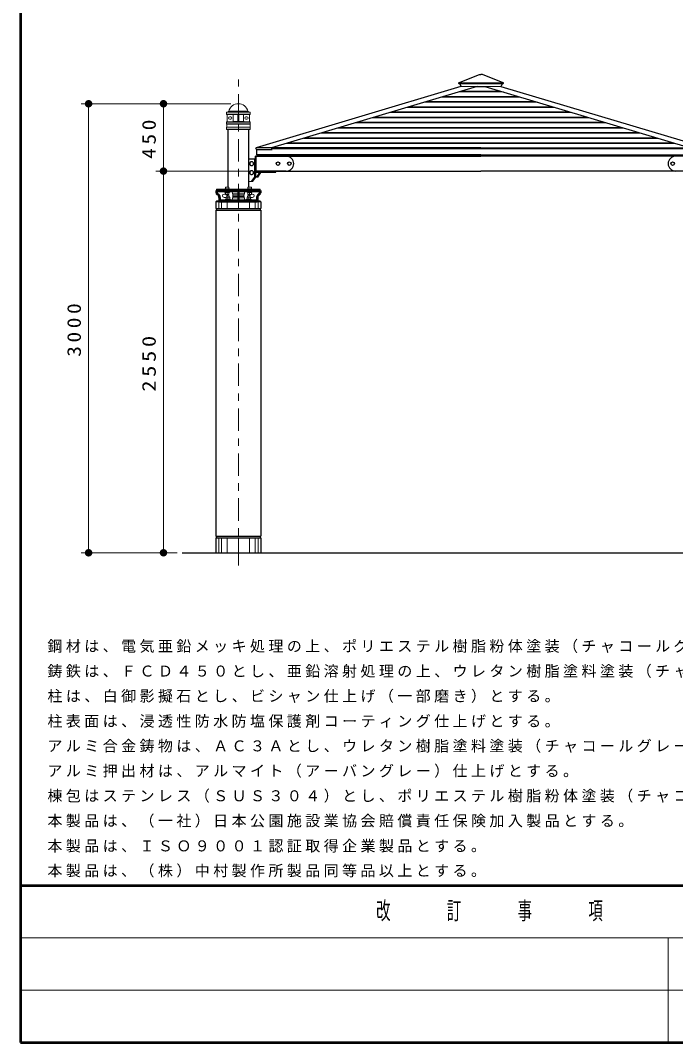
# Model space of a CAD drawing. Units: millimetres on the paper, scale 1:50. Extents: x -365 to 10, y -38 to 257.
# Drawn here: x -365 to -277.5, y 0 to 136.6 of the extents above; entities that cross this region are included whole.
import ezdxf

# ---------------------------------------------------------------- set-up
doc = ezdxf.new("R2010")
doc.units = ezdxf.units.MM
doc.linetypes.add('USER2', pattern=[6, 3, -1, 1, -1])
doc.layers.add('LY_1', color=7, linetype='Continuous', lineweight=13)
doc.layers.add('LY_2', color=7, linetype='Continuous', lineweight=13)
doc.styles.add('ＭＳ ゴシック', font='')
doc.styles.get('ＭＳ ゴシック').set_extended_font_data('MS Gothic')

# ---------------------------------------------------------------- blocks, each defined once
blk = doc.blocks.new('filled_dot')
at = {"color": 0, "linetype": 'Continuous', "lineweight": -2, "const_width": 1.25}
blk.add_lwpolyline([(-0.625, 0, 1), (0.625, 0, 1)], format="xyb", close=True, dxfattribs=at)

msp = doc.modelspace()

# ---------------------------------------------------------------- linework, layer by layer
at = {"layer": 'LY_1', "linetype": 'USER2'}
msp.add_line((-335.897, 63.736), (-335.897, 128.673), dxfattribs=at)
at = {"layer": 'LY_1', "color": 2, "lineweight": 25}
for p, q in [((-306.478, 128.241), (-303.695, 129.348)), ((-303.695, 129.348), (-303.497, 129.348)), ((-303.298, 129.348), (-303.497, 129.348)), ((-300.515, 128.241), (-303.298, 129.348)), ((-306.489, 128.215), (-306.46, 128.141)), ((-306.326, 128.128), (-306.19, 127.788)), ((-300.668, 128.128), (-300.803, 127.788)), ((-300.504, 128.215), (-300.534, 128.141)), ((-333.497, 118.049), (-334.499, 118.049))]:
    msp.add_line(p, q, dxfattribs=at)
at = {"layer": 'LY_1', "color": 131, "lineweight": 25}
for p, q in [((-306.168, 127.775), (-333.521, 119.569)), ((-304.002, 127.775), (-331.458, 119.538)), ((-302.991, 127.775), (-275.536, 119.538)), ((-300.826, 127.775), (-273.473, 119.569)), ((-333.482, 119.33), (-333.542, 119.529)), ((-333.482, 119.33), (-331.395, 119.33)), ((-331.395, 119.33), (-331.458, 119.538)), ((-333.497, 116.529), (-333.497, 118.369)), ((-333.497, 116.449), (-333.497, 118.049)), ((-333.417, 118.449), (-303.497, 118.449)), ((-303.497, 118.513), (-333.397, 118.513)), ((-333.397, 118.449), (-333.397, 118.513)), ((-332.517, 118.449), (-333.397, 118.449)), ((-333.317, 118.449), (-332.477, 118.449)), ((-332.461, 118.618), (-332.461, 118.569)), ((-303.497, 118.513), (-273.597, 118.513)), ((-273.577, 118.449), (-303.497, 118.449)), ((-332.882, 116.449), (-333.497, 116.449)), ((-333.417, 116.449), (-303.497, 116.449)), ((-273.577, 116.449), (-303.497, 116.449))]:
    msp.add_line(p, q, dxfattribs=at)
at = {"layer": 'LY_1', "color": 2}
for p, q in [((-306.487, 128.234), (-303.497, 128.234)), ((-306.441, 128.128), (-303.497, 128.128)), ((-306.171, 127.775), (-303.497, 127.775)), ((-300.506, 128.234), (-303.497, 128.234)), ((-300.552, 128.128), (-303.497, 128.128)), ((-300.822, 127.775), (-303.497, 127.775))]:
    msp.add_line(p, q, dxfattribs=at)
at = {"layer": 'LY_1', "color": 12}
for p, q in [((-306.485, 127.03), (-303.497, 127.03)), ((-306.171, 127.124), (-303.497, 127.124)), ((-304.187, 127.72), (-303.497, 127.72)), ((-302.807, 127.72), (-303.497, 127.72)), ((-300.822, 127.124), (-303.497, 127.124)), ((-300.508, 127.03), (-303.497, 127.03)), ((-310.769, 125.745), (-303.497, 125.745)), ((-308.784, 126.34), (-303.497, 126.34)), ((-308.47, 126.435), (-303.497, 126.435)), ((-298.524, 126.435), (-303.497, 126.435)), ((-298.209, 126.34), (-303.497, 126.34)), ((-296.225, 125.745), (-303.497, 125.745)), ((-315.366, 124.366), (-303.497, 124.366)), ((-313.382, 124.961), (-303.497, 124.961)), ((-313.067, 125.055), (-303.497, 125.055)), ((-311.083, 125.651), (-303.497, 125.651)), ((-295.911, 125.651), (-303.497, 125.651)), ((-293.926, 125.055), (-303.497, 125.055)), ((-293.612, 124.961), (-303.497, 124.961)), ((-291.627, 124.366), (-303.497, 124.366)), ((-319.964, 122.987), (-303.497, 122.987)), ((-317.979, 123.582), (-303.497, 123.582)), ((-317.665, 123.676), (-303.497, 123.676)), ((-315.68, 124.272), (-303.497, 124.272)), ((-291.313, 124.272), (-303.497, 124.272)), ((-289.329, 123.676), (-303.497, 123.676)), ((-289.014, 123.582), (-303.497, 123.582)), ((-287.03, 122.987), (-303.497, 122.987)), ((-324.561, 121.607), (-303.497, 121.607)), ((-322.577, 122.203), (-303.497, 122.203)), ((-322.262, 122.297), (-303.497, 122.297)), ((-320.278, 122.892), (-303.497, 122.892)), ((-286.715, 122.892), (-303.497, 122.892)), ((-284.731, 122.297), (-303.497, 122.297)), ((-284.417, 122.203), (-303.497, 122.203)), ((-282.432, 121.607), (-303.497, 121.607)), ((-329.159, 120.228), (-303.497, 120.228)), ((-327.174, 120.823), (-303.497, 120.823)), ((-326.86, 120.918), (-303.497, 120.918)), ((-324.876, 121.513), (-303.497, 121.513)), ((-282.118, 121.513), (-303.497, 121.513)), ((-280.133, 120.918), (-303.497, 120.918)), ((-279.819, 120.823), (-303.497, 120.823)), ((-277.835, 120.228), (-303.497, 120.228)), ((-329.473, 120.134), (-303.497, 120.134)), ((-277.52, 120.134), (-303.497, 120.134))]:
    msp.add_line(p, q, dxfattribs=at)
at = {"layer": 'LY_1'}
for p, q in [((-336.897, 125.449), (-356.897, 125.449)), ((-355.897, 65.449), (-355.897, 125.449)), ((-345.897, 116.449), (-345.897, 125.449)), ((-337.477, 124.311), (-337.457, 124.331)), ((-337.477, 124.311), (-337.477, 124.051)), ((-337.477, 124.311), (-334.317, 124.311)), ((-337.457, 124.331), (-334.337, 124.331)), ((-337.295, 124.331), (-337.177, 124.449)), ((-337.177, 124.449), (-334.617, 124.449)), ((-334.499, 124.331), (-334.617, 124.449)), ((-334.337, 124.331), (-334.317, 124.311)), ((-334.317, 124.311), (-334.317, 124.051)), ((-337.477, 124.051), (-334.317, 124.051)), ((-337.477, 124.051), (-337.457, 124.031)), ((-337.437, 123.031), (-337.477, 122.991)), ((-337.477, 122.991), (-334.317, 122.991)), ((-337.477, 122.991), (-337.477, 122.751)), ((-337.457, 124.031), (-336.635, 123.995)), ((-337.457, 124.031), (-334.337, 124.031)), ((-337.437, 123.031), (-336.635, 123.066)), ((-337.437, 123.031), (-334.357, 123.031)), ((-337.397, 124.026), (-337.397, 123.035)), ((-337.047, 123.681), (-336.907, 123.681)), ((-337.047, 123.381), (-336.907, 123.381)), ((-336.597, 123.993), (-335.967, 123.993)), ((-336.597, 123.955), (-336.597, 123.106)), ((-336.597, 123.067), (-335.967, 123.067)), ((-335.967, 123.991), (-335.967, 123.071)), ((-335.197, 123.993), (-335.827, 123.993)), ((-335.827, 123.991), (-335.827, 123.071)), ((-335.197, 123.067), (-335.827, 123.067)), ((-335.197, 123.955), (-335.197, 123.106)), ((-334.337, 124.031), (-335.159, 123.995)), ((-334.357, 123.031), (-335.159, 123.066)), ((-334.747, 123.681), (-334.887, 123.681)), ((-334.747, 123.381), (-334.887, 123.381)), ((-334.397, 124.026), (-334.397, 123.035)), ((-334.357, 123.031), (-334.317, 122.991)), ((-334.337, 124.031), (-334.317, 124.051)), ((-334.317, 122.991), (-334.317, 122.751)), ((-337.477, 122.751), (-334.317, 122.751)), ((-337.477, 122.751), (-337.457, 122.731)), ((-337.457, 122.331), (-337.477, 122.311)), ((-337.477, 122.311), (-334.317, 122.311)), ((-337.477, 122.311), (-337.477, 122.071)), ((-337.477, 122.071), (-334.317, 122.071)), ((-337.477, 122.071), (-337.437, 122.031)), ((-337.457, 122.731), (-334.337, 122.731)), ((-337.457, 122.731), (-337.457, 122.331)), ((-337.457, 122.331), (-334.337, 122.331)), ((-337.437, 122.031), (-334.357, 122.031)), ((-334.317, 122.071), (-334.357, 122.031)), ((-334.317, 122.751), (-334.337, 122.731)), ((-334.337, 122.731), (-334.337, 122.331)), ((-334.337, 122.331), (-334.317, 122.311)), ((-334.317, 122.311), (-334.317, 122.071)), ((-334.417, 116.449), (-346.897, 116.449)), ((-345.897, 65.449), (-345.897, 116.449)), ((-333.999, 115.049), (-334.499, 115.049)), ((-338.797, 114.029), (-338.797, 113.849)), ((-332.997, 114.029), (-338.797, 114.029)), ((-338.797, 113.669), (-335.987, 113.669)), ((-337.797, 113.369), (-337.637, 113.369)), ((-337.097, 114.093), (-337.697, 114.093)), ((-337.697, 114.093), (-337.697, 114.029)), ((-337.697, 113.605), (-337.697, 113.669)), ((-337.697, 113.605), (-337.097, 113.605)), ((-337.637, 114.293), (-337.637, 114.093)), ((-337.157, 114.293), (-337.637, 114.293)), ((-337.637, 113.345), (-337.637, 113.604)), ((-337.397, 113.345), (-337.397, 113.604)), ((-337.157, 114.293), (-337.157, 114.093)), ((-337.157, 113.345), (-337.157, 113.604)), ((-337.097, 114.093), (-337.097, 114.029)), ((-337.097, 113.605), (-337.097, 113.669)), ((-336.697, 113.569), (-336.697, 113.449)), ((-336.657, 113.429), (-336.697, 113.449)), ((-336.657, 113.429), (-336.657, 113.249)), ((-335.987, 113.429), (-336.657, 113.429)), ((-335.987, 113.669), (-335.987, 112.629)), ((-332.997, 113.669), (-335.807, 113.669)), ((-335.807, 113.669), (-335.807, 112.629)), ((-335.807, 113.429), (-335.137, 113.429)), ((-335.137, 113.429), (-335.097, 113.449)), ((-335.137, 113.429), (-335.137, 113.249)), ((-335.097, 113.569), (-335.097, 113.449)), ((-334.097, 114.093), (-334.697, 114.093)), ((-334.697, 114.093), (-334.697, 114.029)), ((-334.697, 113.605), (-334.697, 113.669)), ((-334.097, 113.605), (-334.697, 113.605)), ((-334.157, 114.293), (-334.637, 114.293)), ((-334.637, 114.293), (-334.637, 114.093)), ((-334.637, 113.345), (-334.637, 113.604)), ((-334.397, 113.345), (-334.397, 113.604)), ((-334.157, 114.293), (-334.157, 114.093)), ((-334.157, 113.345), (-334.157, 113.604)), ((-333.997, 113.369), (-334.157, 113.369)), ((-334.097, 114.093), (-334.097, 114.029)), ((-334.097, 113.605), (-334.097, 113.669)), ((-332.997, 114.029), (-332.997, 113.849)), ((-338.522, 112.35), (-338.522, 111.449)), ((-338.397, 112.629), (-335.987, 112.629)), ((-338.147, 112.35), (-338.147, 111.449)), ((-337.797, 112.929), (-337.537, 112.929)), ((-337.637, 113.345), (-337.157, 113.345)), ((-337.597, 112.693), (-337.597, 112.629)), ((-337.597, 112.693), (-336.997, 112.693)), ((-337.557, 113.293), (-337.557, 113.345)), ((-337.557, 113.293), (-337.237, 113.293)), ((-337.537, 112.953), (-337.537, 112.693)), ((-337.537, 112.953), (-337.057, 112.953)), ((-337.457, 113.149), (-337.457, 112.953)), ((-337.137, 113.149), (-337.457, 113.149)), ((-337.397, 112.35), (-337.397, 111.449)), ((-337.297, 112.953), (-337.297, 112.693)), ((-337.237, 113.293), (-337.237, 113.345)), ((-337.137, 113.149), (-337.137, 112.953)), ((-337.057, 112.953), (-337.057, 112.693)), ((-336.997, 112.693), (-336.997, 112.629)), ((-336.697, 112.849), (-336.657, 112.869)), ((-336.697, 112.849), (-336.697, 112.729)), ((-336.617, 113.229), (-336.657, 113.249)), ((-336.657, 113.049), (-336.617, 113.069)), ((-336.657, 113.049), (-336.657, 112.869)), ((-335.987, 112.869), (-336.657, 112.869)), ((-336.617, 113.229), (-336.617, 113.069)), ((-335.987, 113.229), (-336.617, 113.229)), ((-335.987, 113.069), (-336.617, 113.069)), ((-335.847, 113.229), (-335.947, 113.229)), ((-335.897, 112.35), (-335.897, 111.449)), ((-335.807, 113.229), (-335.177, 113.229)), ((-335.807, 113.069), (-335.177, 113.069)), ((-335.807, 112.869), (-335.137, 112.869)), ((-333.397, 112.629), (-335.807, 112.629)), ((-335.177, 113.229), (-335.137, 113.249)), ((-335.177, 113.229), (-335.177, 113.069)), ((-335.137, 113.049), (-335.177, 113.069)), ((-335.137, 113.049), (-335.137, 112.869)), ((-335.097, 112.849), (-335.137, 112.869)), ((-335.097, 112.849), (-335.097, 112.729)), ((-334.797, 112.693), (-334.197, 112.693)), ((-334.797, 112.693), (-334.797, 112.629)), ((-334.737, 112.953), (-334.737, 112.693)), ((-334.257, 112.953), (-334.737, 112.953)), ((-334.337, 113.149), (-334.657, 113.149)), ((-334.657, 113.149), (-334.657, 112.953)), ((-334.157, 113.345), (-334.637, 113.345)), ((-334.557, 113.293), (-334.557, 113.345)), ((-334.237, 113.293), (-334.557, 113.293)), ((-334.497, 112.953), (-334.497, 112.693)), ((-334.397, 112.35), (-334.397, 111.449)), ((-334.337, 113.149), (-334.337, 112.953)), ((-334.257, 112.953), (-334.257, 112.693)), ((-333.997, 112.929), (-334.257, 112.929)), ((-334.237, 113.293), (-334.237, 113.345)), ((-334.197, 112.693), (-334.197, 112.629)), ((-333.647, 112.35), (-333.647, 111.449)), ((-333.272, 112.35), (-333.272, 111.449)), ((-338.522, 67.449), (-338.522, 65.449)), ((-338.147, 67.449), (-338.147, 65.449)), ((-337.397, 67.449), (-337.397, 65.449)), ((-335.897, 67.449), (-335.897, 65.449)), ((-334.397, 67.449), (-334.397, 65.449)), ((-333.647, 67.449), (-333.647, 65.449)), ((-333.272, 67.449), (-333.272, 65.449)), ((-344.072, 65.449), (-356.897, 65.449))]:
    msp.add_line(p, q, dxfattribs=at)
at = {"layer": 'LY_1', "lineweight": 25}
for p, q in [((-337.295, 122.031), (-337.295, 114.293)), ((-334.499, 114.293), (-334.499, 122.031)), ((-333.437, 118.618), (-333.437, 119.33)), ((-333.702, 115.649), (-333.702, 118.049)), ((-333.575, 115.649), (-333.575, 118.049)), ((-303.497, 118.618), (-333.437, 118.618)), ((-303.497, 118.618), (-273.557, 118.618)), ((-333.433, 115.649), (-333.009, 116.249)), ((-333.306, 115.649), (-332.882, 116.249)), ((-333.009, 116.249), (-333.009, 116.449)), ((-332.882, 116.249), (-333.009, 116.249)), ((-332.882, 116.249), (-332.882, 116.449)), ((-334.126, 115.049), (-333.702, 115.649)), ((-333.999, 115.049), (-333.575, 115.649)), ((-333.306, 115.649), (-333.702, 115.649)), ((-343.39, 65.449), (-134.004, 65.449))]:
    msp.add_line(p, q, dxfattribs=at)
at = {"layer": 'LY_1', "color": 4, "lineweight": 25}
for p, q in [((-303.497, 119.538), (-333.497, 119.538)), ((-303.497, 119.538), (-273.497, 119.538)), ((-338.812, 112.449), (-338.897, 112.349)), ((-332.897, 112.35), (-338.897, 112.35)), ((-338.897, 112.348), (-338.897, 111.449)), ((-332.983, 112.449), (-338.811, 112.449)), ((-332.982, 112.45), (-332.896, 112.35)), ((-332.897, 112.348), (-332.897, 111.449)), ((-338.897, 111.449), (-332.897, 111.449)), ((-338.897, 111.249), (-332.897, 111.249)), ((-338.897, 111.249), (-338.897, 67.649)), ((-338.811, 111.449), (-338.811, 111.249)), ((-332.982, 111.449), (-332.982, 111.249)), ((-332.897, 111.249), (-332.897, 67.649)), ((-338.897, 67.649), (-332.897, 67.649)), ((-338.897, 67.449), (-332.897, 67.449)), ((-338.897, 67.449), (-338.897, 65.449)), ((-338.811, 67.649), (-338.811, 67.449)), ((-332.982, 67.649), (-332.982, 67.449)), ((-332.897, 67.449), (-332.897, 65.449))]:
    msp.add_line(p, q, dxfattribs=at)
at = {"layer": 'LY_1', "color": 4}
for p in [(-331.429, 119.444), (-275.564, 119.444)]:
    msp.add_line(p, (-303.497, 119.444), dxfattribs=at)
at = {"layer": 'LY_1', "color": 40, "lineweight": 25}
for p, q in [((-329.497, 118.449), (-333.617, 118.449)), ((-333.617, 116.329), (-333.617, 118.449)), ((-329.497, 116.449), (-333.617, 116.449)), ((-333.617, 116.329), (-330.897, 116.329)), ((-330.897, 116.329), (-330.897, 116.449))]:
    msp.add_line(p, q, dxfattribs=at)
at = {"layer": 'LY_1', "color": 140, "lineweight": 50}
for p, q in [((-338.797, 113.849), (-332.997, 113.849)), ((-338.797, 113.849), (-338.797, 113.565)), ((-332.997, 113.849), (-332.997, 113.565)), ((-338.397, 112.909), (-338.397, 112.449)), ((-338.397, 112.449), (-333.397, 112.449)), ((-333.397, 112.909), (-333.397, 112.449))]:
    msp.add_line(p, q, dxfattribs=at)
at = {"layer": 'LY_1', "lineweight": 25}
for points in [[(-334.126, 117.749), (-334.108, 117.747), (-334.089, 117.744), (-334.071, 117.738), (-334.054, 117.73), (-334.037, 117.72), (-334.02, 117.708), (-334.005, 117.694), (-333.99, 117.678), (-333.976, 117.661), (-333.964, 117.641), (-333.952, 117.621), (-333.942, 117.599), (-333.934, 117.575), (-333.927, 117.551), (-333.921, 117.526), (-333.917, 117.501), (-333.915, 117.475), (-333.914, 117.449), (-333.915, 117.422), (-333.917, 117.396), (-333.921, 117.371), (-333.927, 117.346), (-333.934, 117.322), (-333.942, 117.299), (-333.952, 117.276), (-333.964, 117.256), (-333.976, 117.236), (-333.99, 117.219), (-334.005, 117.203), (-334.02, 117.189), (-334.037, 117.177), (-334.054, 117.167), (-334.071, 117.159), (-334.089, 117.153), (-334.108, 117.15), (-334.126, 117.149), (-334.145, 117.15), (-334.163, 117.153), (-334.181, 117.159), (-334.199, 117.167), (-334.216, 117.177), (-334.232, 117.189), (-334.248, 117.203), (-334.263, 117.219), (-334.276, 117.236), (-334.289, 117.256), (-334.3, 117.276), (-334.31, 117.299), (-334.318, 117.322), (-334.326, 117.346), (-334.331, 117.371), (-334.335, 117.396), (-334.338, 117.422), (-334.338, 117.449), (-334.338, 117.475), (-334.335, 117.501), (-334.331, 117.526), (-334.326, 117.551), (-334.318, 117.575), (-334.31, 117.599), (-334.3, 117.621), (-334.289, 117.641), (-334.276, 117.661), (-334.263, 117.678), (-334.248, 117.694), (-334.232, 117.708), (-334.216, 117.72), (-334.199, 117.73), (-334.181, 117.738), (-334.163, 117.744), (-334.145, 117.747)], [(-334.126, 116.549), (-334.108, 116.547), (-334.089, 116.544), (-334.071, 116.538), (-334.054, 116.53), (-334.037, 116.52), (-334.02, 116.508), (-334.005, 116.494), (-333.99, 116.478), (-333.976, 116.461), (-333.964, 116.441), (-333.952, 116.421), (-333.942, 116.399), (-333.934, 116.375), (-333.927, 116.351), (-333.921, 116.326), (-333.917, 116.301), (-333.915, 116.275), (-333.914, 116.249), (-333.915, 116.222), (-333.917, 116.196), (-333.921, 116.171), (-333.927, 116.146), (-333.934, 116.122), (-333.942, 116.099), (-333.952, 116.076), (-333.964, 116.056), (-333.976, 116.036), (-333.99, 116.019), (-334.005, 116.003), (-334.02, 115.989), (-334.037, 115.977), (-334.054, 115.967), (-334.071, 115.959), (-334.089, 115.953), (-334.108, 115.95), (-334.126, 115.949), (-334.145, 115.95), (-334.163, 115.953), (-334.181, 115.959), (-334.199, 115.967), (-334.216, 115.977), (-334.232, 115.989), (-334.248, 116.003), (-334.263, 116.019), (-334.276, 116.036), (-334.289, 116.056), (-334.3, 116.076), (-334.31, 116.099), (-334.318, 116.122), (-334.326, 116.146), (-334.331, 116.171), (-334.335, 116.196), (-334.338, 116.222), (-334.338, 116.249), (-334.338, 116.275), (-334.335, 116.301), (-334.331, 116.326), (-334.326, 116.351), (-334.318, 116.375), (-334.31, 116.399), (-334.3, 116.421), (-334.289, 116.441), (-334.276, 116.461), (-334.263, 116.478), (-334.248, 116.494), (-334.232, 116.508), (-334.216, 116.52), (-334.199, 116.53), (-334.181, 116.538), (-334.163, 116.544), (-334.145, 116.547)]]:
    msp.add_lwpolyline(points, close=True, dxfattribs=at)
at = {"layer": 'LY_1', "color": 40, "lineweight": 25}
for centre in [(-330.597, 117.449), (-329.097, 117.449), (-277.897, 117.449)]:
    msp.add_circle(centre, 0.24, dxfattribs=at)
at = {"layer": 'LY_1', "color": 2, "lineweight": 25}
for centre, start, end in [((-306.471, 128.222), 111.7, 201.7), ((-306.441, 128.148), 201.7, 270), ((-306.171, 127.795), 196.7, 270), ((-300.822, 127.795), 270, 343.3), ((-300.552, 128.148), 270, 338.3), ((-300.523, 128.222), 338.3, 68.3)]:
    msp.add_arc(centre, 0.02, start, end, dxfattribs=at)
at = {"layer": 'LY_1'}
for centre, radius, start, end in [((-335.897, 124.129), 1.319, 14.00253, 165.99746), ((-337.047, 123.531), 0.15, 90, 270), ((-336.907, 123.531), 0.15, 270, 90), ((-336.637, 123.955), 0.04, 0, 87.5), ((-336.637, 123.106), 0.04, 272.5, 0), ((-336.007, 123.991), 0.04, 0, 90), ((-336.007, 123.071), 0.04, 270, 0), ((-335.787, 123.991), 0.04, 90, 180), ((-335.787, 123.071), 0.04, 180, 270), ((-335.157, 123.955), 0.04, 92.5, 180), ((-335.157, 123.106), 0.04, 180, 267.5), ((-334.887, 123.531), 0.15, 90, 270), ((-334.747, 123.531), 0.15, 270, 90), ((-337.797, 113.149), 0.22, 90.00001, 267.3386), ((-336.797, 113.569), 0.1, 0, 90), ((-334.997, 113.569), 0.1, 89.99999, 180), ((-333.997, 113.149), 0.22, 270, 90), ((-337.497, 113.149), 0.22, 0.00016, 40.88696), ((-336.797, 112.729), 0.1, 270, 0), ((-334.997, 112.729), 0.1, 179.99999, 270), ((-334.297, 113.149), 0.22, 139.11303, 179.99984)]:
    msp.add_arc(centre, radius, start, end, dxfattribs=at)
at = {"layer": 'LY_1', "color": 131, "lineweight": 25}
for centre, radius, start, end in [((-333.512, 119.538), 0.032, 106.69924, 196.69924), ((-333.417, 118.369), 0.08, 90, 180), ((-332.517, 118.569), 0.056, 270, 0), ((-333.417, 116.529), 0.08, 180, 270)]:
    msp.add_arc(centre, radius, start, end, dxfattribs=at)
at = {"layer": 'LY_1', "color": 40, "lineweight": 25}
for centre, start, end in [((-329.497, 117.449), 270, 90), ((-277.497, 117.449), 90, 270)]:
    msp.add_arc(centre, 1, start, end, dxfattribs=at)
at = {"layer": 'LY_1', "color": 140, "lineweight": 50}
for centre, radius, start, end in [((-338.597, 113.565), 0.2, 180, 242.74229), ((-338.935, 112.909), 0.538, 0, 62.74229), ((-332.859, 112.909), 0.538, 117.25771, 179.99999), ((-333.197, 113.565), 0.2, 297.25771, 0)]:
    msp.add_arc(centre, radius, start, end, dxfattribs=at)
at = {"layer": 'LY_2', "lineweight": 50}
for p, q in [((-365, 257), (-365, 0)), ((-365, 21), (0, 21)), ((-365, 0), (0, 0))]:
    msp.add_line(p, q, dxfattribs=at)
at = {"layer": 'LY_2'}
for p, q in [((-365, 14), (-238.5, 14)), ((-278.5, 14), (-278.5, 0)), ((-365, 7), (-238.5, 7))]:
    msp.add_line(p, q, dxfattribs=at)

# ---------------------------------------------------------------- block references
at = {"layer": 'LY_1', "xscale": 0.4, "yscale": 0.4}
for p, rotation in [((-355.897, 125.449), 270), ((-345.897, 125.449), 270), ((-345.897, 116.449), 270), ((-345.897, 116.449), 90), ((-355.897, 65.449), 90), ((-345.897, 65.449), 90)]:
    msp.add_blockref('filled_dot', p, dxfattribs=dict(at, rotation=rotation))

# ---------------------------------------------------------------- texts
at = {"layer": 'LY_1', "char_height": 1.833, "attachment_point": 8, "rotation": 90, "style": 'ＭＳ ゴシック'}
for s, insert in [('\\T1.33;\\W1.15;450', (-346.897, 120.949)), ('\\T1.33;\\W1.15;3000', (-356.897, 95.449)), ('\\T1.33;\\W1.2;2550', (-346.897, 90.949))]:
    msp.add_mtext(s, dxfattribs=dict(at, insert=insert))
at = {"layer": 'LY_1', "char_height": 1.466, "attachment_point": 7, "style": 'ＭＳ ゴシック'}
for s, insert in [('\\T1.23;鋼材は、電気亜鉛メッキ処理の上、ポリエステル樹脂粉体塗装（チャコールグレー）仕上げとする。', (-361.396, 52.051)), ('\\T1.23;鋳鉄は、ＦＣＤ４５０とし、亜鉛溶射処理の上、ウレタン樹脂塗料塗装（チャコールグレー）仕上げとする。', (-361.396, 48.717)), ('\\T1.23;柱は、白御影擬石とし、ビシャン仕上げ（一部磨き）とする。', (-361.396, 45.384)), ('\\T1.23;柱表面は、浸透性防水防塩保護剤コーティング仕上げとする。', (-361.396, 42.051)), ('\\T1.23;アルミ合金鋳物は、ＡＣ３Ａとし、ウレタン樹脂塗料塗装（チャコールグレー）仕上げとする。', (-361.396, 38.717)), ('\\T1.23;アルミ押出材は、アルマイト（アーバングレー）仕上げとする。', (-361.396, 35.384)), ('\\T1.23;棟包はステンレス（ＳＵＳ３０４）とし、ポリエステル樹脂粉体塗装（チャコールグレー）仕上げとする。', (-361.396, 32.051)), ('\\T1.23;本製品は、（一社）日本公園施設業協会賠償責任保険加入製品とする。', (-361.396, 28.717)), ('\\T1.23;本製品は、ＩＳＯ９００１認証取得企業製品とする。', (-361.396, 25.384)), ('\\T1.23;本製品は、（株）中村製作所製品同等品以上とする。', (-361.396, 22.051))]:
    msp.add_mtext(s, dxfattribs=dict(at, insert=insert))
at = {"layer": 'LY_2', "color": 4, "insert": (-301.75, 17.5), "char_height": 2.346, "attachment_point": 5, "style": 'ＭＳ ゴシック'}
msp.add_mtext('\\T1.64;\\W0.6;改\u3000\u3000訂\u3000\u3000事\u3000\u3000項', dxfattribs=at)

doc.saveas('drawing.dxf')
